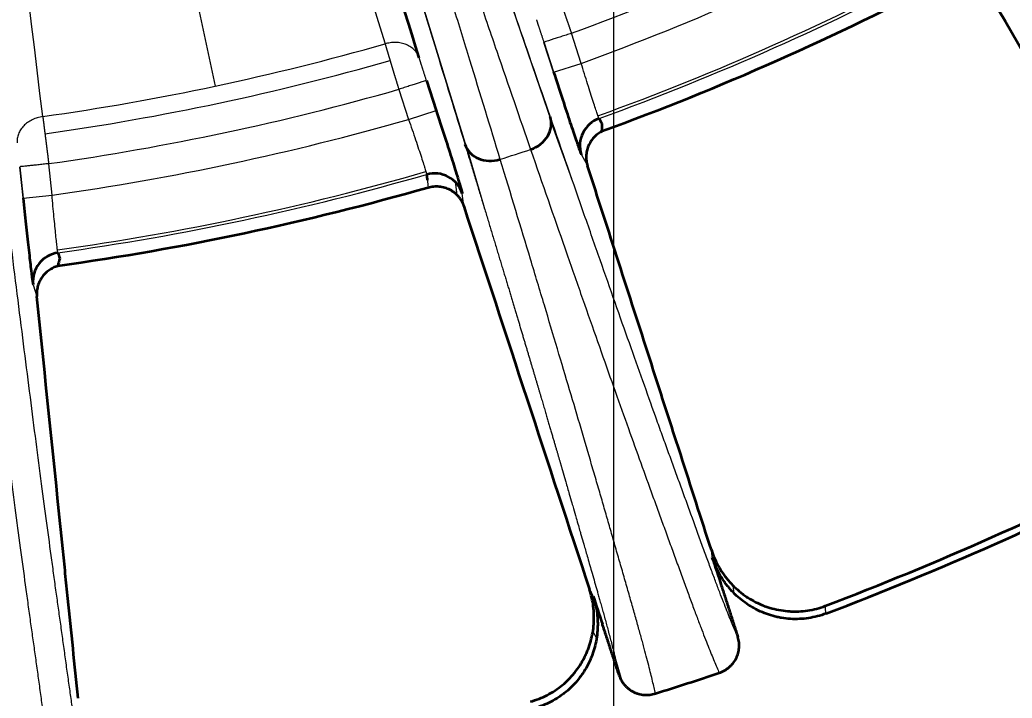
# Model space of a CAD drawing. Header units: millimetres. Extents: x 261 to 3841, y 268 to 4746.
# Drawn here: x 420.33 to 437.51, y 422.74 to 434.5 of the extents above; entities that cross this region are included whole.
import ezdxf
from ezdxf.lldxf.tags import DXFTag

# ---------------------------------------------------------------- set-up
doc = ezdxf.new("R2010")
doc.units = ezdxf.units.MM
doc.layers.add('20', color=7, linetype='Continuous', true_color=0xffffff)
doc.layers.add('dim', color=82, linetype='Continuous', lineweight=5)
doc.styles.add('TXT', font='txt.shx', dxfattribs={"bigfont": 'gbcbig.shx'})
tags = doc.linetypes.add('DASHED', pattern=[25.72, 12.86, -12.86]).pattern_tags.tags
tags[6:7] = [DXFTag(74, 4), DXFTag(75, 0), DXFTag(340, '0'), DXFTag(46, 0.0), DXFTag(50, 0.0), DXFTag(44, 0.0), DXFTag(45, 0.0)]
tags[4:5] = [DXFTag(74, 4), DXFTag(75, 0), DXFTag(340, '0'), DXFTag(46, 0.0), DXFTag(50, 0.0), DXFTag(44, 0.0), DXFTag(45, 0.0)]
doc.dimstyles.new('2-2', dxfattribs={"dimscale": 2, "dimtxt": 2.5, "dimasz": 2, "dimexe": 0.5, "dimexo": 0.5, "dimgap": 0.66, "dimtad": 0, "dimzin": 9, "dimdsep": 46, "dimtxsty": 'TXT', "dimblk": 'CLOSEDBLANK', "dimcen": 0.1, "dimclrd": 256, "dimclre": 256, "dimclrt": 7, "dimazin": 2, "dimtfac": 1, "dimtofl": 0, "dimtmove": 0, "dimatfit": 0, "dimldrblk": 'CLOSEDBLANK', "dimfxl": 0, "dimlwd": 0, "dimlwe": 0, "dimarcsym": 0})

# ---------------------------------------------------------------- blocks, each defined once
blk = doc.blocks.new('*D29')
at = {"layer": 'DEFPOINTS', "color": 0, "lineweight": 18, "transparency": 16777216}
for p in [(414.609, 446.191), (459.479, 356.191), (570.876, 356.191)]:
    blk.add_point(p, dxfattribs=at)
at = {"layer": 'dim', "lineweight": 0, "transparency": 16777216}
blk.add_line((460.479, 356.191), (570.876, 356.191), dxfattribs=at)
at = {"layer": 'dim', "color": 7, "lineweight": 18, "transparency": 16777216, "insert": (575.625, 356.191), "char_height": 5, "attachment_point": 5, "style": 'TXT'}
blk.add_mtext('90', dxfattribs=at)
blk = doc.blocks.new('_ClosedBlank')
at = {"color": 0, "linetype": 'ByBlock', "lineweight": -2}
for p, q in [((-1, 0.1667), (0, 0)), ((-1, 0.1667), (-1, -0.1667)), ((0, 0), (-1, -0.1667))]:
    blk.add_line(p, q, dxfattribs=at)
blk = doc.blocks.new('*D30')
at = {"layer": 'DEFPOINTS', "color": 0, "lineweight": 18, "transparency": 16777216}
for p in [(414.609, 446.191), (542.206, 271.191), (570.876, 271.191)]:
    blk.add_point(p, dxfattribs=at)
at = {"layer": 'dim', "lineweight": 0, "transparency": 16777216}
blk.add_line((543.205, 271.191), (570.876, 271.191), dxfattribs=at)
at = {"layer": 'dim', "color": 7, "lineweight": 18, "transparency": 16777216, "insert": (577.708, 271.191), "char_height": 5, "attachment_point": 5, "style": 'TXT'}
blk.add_mtext('175', dxfattribs=at)
blk = doc.blocks.new('*D41')
at = {"layer": 'DEFPOINTS', "color": 0, "lineweight": 18, "transparency": 16777216}
for p in [(430.609, 461.191), (414.609, 446.191), (430.609, 390.652)]:
    blk.add_point(p, dxfattribs=at)
at = {"layer": 'dim', "lineweight": 0, "transparency": 16777216}
blk.add_line((430.609, 460.191), (430.609, 390.652), dxfattribs=at)
at = {"layer": 'dim', "color": 7, "lineweight": 18, "transparency": 16777216, "insert": (430.609, 386.319), "char_height": 5, "attachment_point": 5, "rotation": 90, "style": 'TXT'}
blk.add_mtext('16', dxfattribs=at)

msp = doc.modelspace()

# ---------------------------------------------------------------- linework, layer by layer
at = {"layer": '20', "color": 7, "linetype": 'Continuous', "lineweight": 13}
for p, q in [((421.029, 445.985), (423.715, 433.348)), ((428.322, 436.272), (429.532, 432.746)), ((428.071, 432.271), (426.977, 435.835)), ((430.053, 433.743), (429.883, 434.264)), ((429.573, 433.593), (429.407, 434.104)), ((429.58, 433.59), (429.41, 434.11)), ((429.575, 433.588), (430.053, 433.743)), ((426.895, 433.293), (427.064, 432.772)), ((427.064, 432.772), (427.542, 432.927)), ((429.891, 431.74), (429.534, 432.732)), ((428.078, 432.259), (428.372, 431.247)), ((430.057, 432.156), (430.16, 431.972)), ((420.39, 431.412), (420.333, 431.947)), ((420.395, 431.408), (420.338, 431.952)), ((420.89, 431.46), (420.833, 432.004)), ((427.873, 431.688), (427.899, 431.467)), ((420.39, 431.407), (420.89, 431.46)), ((428.018, 431.276), (427.994, 431.486)), ((420.564, 429.906), (420.627, 429.705)), ((432.702, 424.559), (432.686, 424.69)), ((430.32, 423.787), (430.255, 423.902)), ((430.657, 423.378), (430.754, 423.042))]:
    msp.add_line(p, q, dxfattribs=at)
at = {"layer": '20', "color": 7, "linetype": 'Continuous', "lineweight": 35}
msp.add_line((427.373, 433.448), (427.542, 432.927), dxfattribs=at)
at = {"layer": '20', "color": 7, "linetype": 'DASHED', "lineweight": 13}
for radius in [60.992, 60.991]:
    msp.add_circle((414.609, 476.191), radius, dxfattribs=at)
at = {"layer": '20', "color": 7, "linetype": 'Continuous', "lineweight": 13}
for radius in [60.489, 59.774, 59.271]:
    msp.add_circle((414.609, 476.191), radius, dxfattribs=at)
at = {"layer": '20', "color": 7, "linetype": 'Continuous', "lineweight": 35}
msp.add_circle((414.609, 476.191), 59.271, dxfattribs=at)
at = {"layer": '20', "color": 7, "linetype": 'Continuous', "lineweight": 13}
for radius, start, end in [(44.622, 290.0179, 297.9821), (45.17, 289.9934, 298.0066), (46.123, 289.9455, 298.0545), (46.173, 289.9475, 298.0525), (43.799, 278.0337, 285.9663), (44.1, 278.0286, 285.971), (44.622, 278.0179, 285.9821), (45.17, 277.9934, 286.0066), (46.291, 287.6576, 288.3423), (46.123, 277.9455, 286.0545), (46.173, 277.9475, 286.0525)]:
    msp.add_arc((414.609, 476.191), radius, start, end, dxfattribs=at)
at = {"layer": '20', "color": 7, "linetype": 'Continuous', "lineweight": 35}
for radius, start, end in [(46.395, 289.9073, 298.0075), (46.395, 277.9073, 286.0075), (55.453, 290.774, 297.226), (55.582, 290.7401, 297.2599), (60.978, 285.78793, 300.26236), (55.927, 287.4046, 288.595)]:
    msp.add_arc((414.609, 476.191), radius, start, end, dxfattribs=at)
for centre, major_axis, ratio, start_param, end_param in [((429.039, 432.666), (-0.475, -0.164), 0.869513, 1.56011, 3.120388), ((430.532, 432.316), (0.438, 0.246), 0.998592, 1.406579, 2.94291), ((428.517, 432.497), (0.481, 0.146), 0.869513, 3.162797, 4.723083), ((427.515, 431.335), (0.499, 0.058), 0.998592, 0.198743, 1.735037), ((421.062, 429.964), (0.48, 0.15), 0.998592, 1.406579, 2.94291)]:
    msp.add_ellipse(centre, major_axis=major_axis, ratio=ratio, start_param=start_param, end_param=end_param, dxfattribs=at)
for points, degree in [([(427.247, 433.841), (425.938, 438.087), (424.628, 442.333), (423.318, 446.579)], 3), ([(437.065, 435.041), (438.245, 433.007), (439.416, 430.991), (440.577, 428.994)], 3), ([(430.361, 432.787), (430.377, 432.758), (430.394, 432.729), (430.41, 432.699)], 3), ([(430.41, 432.699), (430.409, 432.656), (430.407, 432.612), (430.406, 432.568)], 3), ([(427.376, 431.818), (427.38, 431.784), (427.384, 431.751), (427.388, 431.718)], 3), ([(428.018, 431.271), (428.75, 429.036), (429.476, 426.821), (430.196, 424.626)], 3), ([(420.993, 430.461), (421.003, 430.429), (421.013, 430.397), (421.023, 430.364)], 3), ([(421.023, 430.364), (421.012, 430.322), (421.002, 430.279), (420.991, 430.237)], 3), ([(432.322, 425.181), (432.374, 425.019), (432.426, 424.858), (432.478, 424.697)], 3), ([(432.478, 424.697), (432.622, 424.249), (432.765, 423.802)], 2), ([(430.261, 424.511), (430.313, 424.35), (430.366, 424.189), (430.419, 424.028)], 3), ([(430.712, 423.135), (430.566, 423.581), (430.419, 424.028)], 2)]:
    msp.add_open_spline(points, degree=degree, dxfattribs=at)
at = {"layer": '20', "color": 7, "linetype": 'Continuous', "lineweight": 13}
for points in [[(422.852, 446.425), (424.12, 442.31), (425.388, 438.195), (426.657, 434.081)], [(420.73, 432.821), (420.215, 437.096), (419.7, 441.371), (419.184, 445.646)], [(427.389, 431.713), (427.393, 431.675), (427.398, 431.637), (427.402, 431.599)], [(434.291, 424.215), (434.287, 424.256), (434.282, 424.297), (434.277, 424.337)]]:
    msp.add_open_spline(points, degree=3, dxfattribs=at)
for points, knots in [([(429.515, 432.826), (429.329, 433.363), (428.943, 434.485), (428.524, 435.709), (428.309, 436.339)], [0, 0, 0, 0, 0.49989, 1, 1, 1, 1]), ([(436.865, 436.088), (436.885, 436.052), (436.925, 435.98), (436.984, 435.873), (437.043, 435.766), (437.102, 435.66), (437.159, 435.556), (437.216, 435.454), (437.271, 435.353), (437.326, 435.253), (437.38, 435.155), (437.433, 435.059), (437.485, 434.964), (437.537, 434.871), (437.587, 434.779), (437.637, 434.688), (437.686, 434.599), (437.734, 434.512), (437.782, 434.425), (437.828, 434.34), (437.874, 434.257), (437.919, 434.175), (437.964, 434.094), (438.007, 434.014), (438.05, 433.936), (438.092, 433.859), (438.134, 433.783), (438.175, 433.709), (438.215, 433.636), (438.254, 433.564), (438.293, 433.493), (438.331, 433.423), (438.368, 433.354), (438.405, 433.287), (438.441, 433.221), (438.477, 433.156), (438.512, 433.092), (438.546, 433.029), (438.58, 432.967), (438.613, 432.906), (438.646, 432.846), (438.678, 432.788), (438.709, 432.73), (438.74, 432.673), (438.77, 432.618), (438.8, 432.563), (438.829, 432.51), (438.858, 432.457), (438.886, 432.405), (438.913, 432.355), (438.94, 432.305), (438.966, 432.256), (438.992, 432.208), (439.018, 432.162), (439.043, 432.116), (439.067, 432.071), (439.091, 432.026), (439.114, 431.983), (439.137, 431.941), (439.16, 431.899), (439.182, 431.859), (439.203, 431.819), (439.224, 431.78), (439.245, 431.742), (439.265, 431.705), (439.285, 431.668), (439.304, 431.632), (439.323, 431.598), (439.341, 431.564), (439.359, 431.53), (439.377, 431.498), (439.394, 431.466), (439.41, 431.435), (439.427, 431.405), (439.443, 431.375), (439.458, 431.347), (439.473, 431.319), (439.488, 431.292), (439.502, 431.265), (439.516, 431.239), (439.529, 431.214), (439.542, 431.19), (439.555, 431.166), (439.568, 431.143), (439.579, 431.121), (439.591, 431.099), (439.602, 431.078), (439.613, 431.058), (439.624, 431.038), (439.634, 431.019), (439.644, 431.001), (439.653, 430.983), (439.662, 430.966), (439.671, 430.95), (439.68, 430.934), (439.688, 430.919), (439.696, 430.904), (439.703, 430.89), (439.71, 430.877), (439.717, 430.864), (439.723, 430.852), (439.729, 430.841), (439.735, 430.83), (439.741, 430.82), (439.746, 430.81), (439.751, 430.801), (439.755, 430.793), (439.759, 430.785), (439.763, 430.777), (439.767, 430.771), (439.77, 430.765), (439.773, 430.759), (439.776, 430.754), (439.778, 430.75), (439.78, 430.746), (439.782, 430.743), (439.783, 430.74), (439.784, 430.738), (439.785, 430.737), (439.785, 430.736), (439.821, 430.669), (439.882, 430.556), (439.957, 430.414), (440.024, 430.288), (440.088, 430.168), (440.153, 430.046), (440.203, 429.953), (440.255, 429.855), (440.325, 429.724), (440.426, 429.534), (440.553, 429.295), (440.656, 429.103), (440.727, 428.967), (440.765, 428.895), (440.806, 428.817), (440.851, 428.733), (440.897, 428.644), (440.962, 428.518), (441.047, 428.353), (441.127, 428.194), (441.188, 428.072), (441.228, 427.99), (441.259, 427.926), (441.28, 427.883), (441.293, 427.855), (441.302, 427.837), (441.31, 427.819), (441.318, 427.802), (441.326, 427.785), (441.334, 427.768), (441.342, 427.751), (441.349, 427.735), (441.357, 427.719), (441.364, 427.703), (441.371, 427.688), (441.378, 427.672), (441.385, 427.657), (441.389, 427.648), (441.391, 427.643)], [0, 0, 0, 0, 0.008025, 0.016323, 0.024551, 0.032708, 0.040795, 0.048811, 0.056756, 0.064631, 0.072435, 0.080168, 0.087831, 0.095424, 0.102946, 0.110397, 0.117777, 0.125087, 0.132327, 0.139496, 0.146594, 0.153621, 0.160578, 0.167465, 0.174281, 0.181026, 0.187701, 0.194305, 0.200839, 0.207303, 0.213696, 0.220018, 0.22627, 0.232451, 0.238562, 0.244603, 0.250572, 0.256471, 0.262299, 0.268057, 0.273744, 0.27936, 0.284905, 0.29038, 0.295785, 0.301118, 0.306381, 0.311573, 0.316695, 0.321746, 0.326726, 0.331635, 0.336474, 0.341243, 0.34594, 0.350567, 0.355124, 0.359609, 0.364024, 0.368369, 0.372643, 0.376846, 0.380978, 0.38504, 0.389032, 0.392952, 0.396802, 0.400582, 0.40429, 0.407928, 0.411496, 0.414993, 0.418419, 0.421774, 0.425059, 0.428274, 0.431417, 0.43449, 0.437493, 0.440425, 0.443286, 0.446076, 0.448796, 0.451446, 0.454024, 0.456532, 0.45897, 0.461337, 0.463633, 0.465858, 0.468013, 0.470097, 0.472111, 0.474054, 0.475927, 0.477728, 0.479459, 0.48112, 0.48271, 0.484229, 0.485678, 0.487056, 0.488363, 0.4896, 0.490766, 0.491861, 0.492886, 0.493841, 0.494724, 0.495537, 0.496279, 0.496951, 0.497552, 0.498083, 0.498543, 0.498932, 0.49925, 0.499498, 0.499676, 0.499782, 0.499818, 0.524255, 0.542144, 0.553472, 0.572373, 0.587632, 0.599245, 0.607211, 0.624277, 0.647858, 0.677936, 0.71449, 0.72339, 0.733487, 0.744779, 0.757267, 0.77095, 0.78583, 0.818432, 0.857156, 0.879651, 0.899048, 0.915346, 0.928542, 0.933644, 0.938746, 0.943849, 0.948952, 0.954055, 0.959159, 0.964263, 0.969367, 0.974472, 0.979577, 0.984682, 0.989788, 0.994894, 1, 1, 1, 1]), ([(426.949, 435.896), (427.145, 435.261), (427.526, 434.025), (427.872, 432.89), (428.038, 432.346)], [0, 0, 0, 0, 0.50011, 1, 1, 1, 1]), ([(427.96, 435.793), (428.014, 435.637), (428.067, 435.48), (428.174, 435.169), (428.227, 435.013), (428.385, 434.551), (428.489, 434.249), (428.793, 433.361), (428.989, 432.794), (429.176, 432.251)], [0, 0, 0, 0, 0.123905, 0.123905, 0.249061, 0.249061, 0.499374, 0.499374, 1, 1, 1, 1]), ([(428.65, 432.08), (428.483, 432.63), (428.307, 433.203), (428.032, 434.1), (427.938, 434.406), (427.795, 434.872), (427.746, 435.03), (427.649, 435.345), (427.6, 435.502), (427.552, 435.661)], [0, 0, 0, 0, 0.500626, 0.500626, 0.750939, 0.750939, 0.876095, 0.876095, 1, 1, 1, 1]), ([(429.613, 435.041), (429.614, 435.039), (429.615, 435.035), (429.617, 435.03), (429.619, 435.023), (429.622, 435.017), (429.624, 435.011), (429.626, 435.004), (429.628, 434.998), (429.631, 434.991), (429.633, 434.984), (429.636, 434.977), (429.638, 434.97), (429.641, 434.963), (429.643, 434.956), (429.646, 434.948), (429.648, 434.941), (429.651, 434.933), (429.654, 434.925), (429.657, 434.917), (429.66, 434.909), (429.662, 434.901), (429.665, 434.892), (429.668, 434.884), (429.671, 434.875), (429.674, 434.866), (429.677, 434.858), (429.681, 434.849), (429.684, 434.839), (429.687, 434.83), (429.69, 434.821), (429.694, 434.811), (429.697, 434.802), (429.7, 434.792), (429.704, 434.782), (429.707, 434.772), (429.711, 434.762), (429.715, 434.751), (429.718, 434.741), (429.722, 434.73), (429.726, 434.72), (429.729, 434.709), (429.733, 434.698), (429.737, 434.687), (429.741, 434.676), (429.745, 434.665), (429.749, 434.653), (429.753, 434.642), (429.757, 434.63), (429.761, 434.618), (429.765, 434.607), (429.769, 434.595), (429.773, 434.582), (429.777, 434.57), (429.782, 434.558), (429.786, 434.546), (429.79, 434.533), (429.795, 434.52), (429.799, 434.508), (429.804, 434.495), (429.808, 434.482), (429.813, 434.469), (429.817, 434.456), (429.822, 434.443), (429.826, 434.429), (429.831, 434.416), (429.836, 434.403), (429.84, 434.389), (429.845, 434.376), (429.85, 434.362), (429.854, 434.348), (429.859, 434.334), (429.864, 434.32), (429.869, 434.306), (429.874, 434.292), (429.878, 434.278), (429.882, 434.269), (429.883, 434.264)], [0, 0, 0, 0, 0.011136, 0.022331, 0.033585, 0.044899, 0.056273, 0.067705, 0.079197, 0.090749, 0.10236, 0.11403, 0.125759, 0.137548, 0.149397, 0.161305, 0.173272, 0.185298, 0.197384, 0.20953, 0.221734, 0.233999, 0.246322, 0.258705, 0.271147, 0.283649, 0.29621, 0.308831, 0.32151, 0.33425, 0.347048, 0.359907, 0.372824, 0.385801, 0.398837, 0.411933, 0.425088, 0.438302, 0.451576, 0.464909, 0.478302, 0.491754, 0.505266, 0.518836, 0.532467, 0.546156, 0.559905, 0.573714, 0.587582, 0.601509, 0.615496, 0.629542, 0.643647, 0.657812, 0.672036, 0.68632, 0.700663, 0.715066, 0.729527, 0.744049, 0.758629, 0.77327, 0.787969, 0.802728, 0.817546, 0.832424, 0.847361, 0.862358, 0.877414, 0.892529, 0.907704, 0.922938, 0.938232, 0.953585, 0.968997, 0.984469, 1, 1, 1, 1]), ([(429.883, 434.264), (429.852, 434.254), (429.821, 434.244), (429.76, 434.224), (429.73, 434.214), (429.673, 434.196), (429.645, 434.187), (429.593, 434.17), (429.569, 434.162), (429.525, 434.148), (429.505, 434.141), (429.47, 434.13), (429.455, 434.125), (429.431, 434.117), (429.422, 434.114), (429.413, 434.111), (429.412, 434.111), (429.41, 434.11)], [0, 0, 0, 0, 0.136465, 0.136465, 0.272931, 0.272931, 0.409396, 0.409396, 0.545861, 0.545861, 0.682326, 0.682326, 0.818792, 0.818792, 0.955257, 0.955257, 1, 1, 1, 1]), ([(427.246, 433.846), (427.239, 433.867), (427.229, 433.887), (427.204, 433.93), (427.188, 433.951), (427.15, 433.991), (427.128, 434.009), (427.079, 434.042), (427.052, 434.056), (426.995, 434.079), (426.965, 434.088), (426.902, 434.101), (426.871, 434.104), (426.807, 434.106), (426.775, 434.104), (426.714, 434.095), (426.685, 434.089), (426.657, 434.081)], [0, 0, 0, 0, 0.117248, 0.117248, 0.243355, 0.243355, 0.369463, 0.369463, 0.49557, 0.49557, 0.621678, 0.621678, 0.747785, 0.747785, 0.873893, 0.873893, 1, 1, 1, 1]), ([(426.657, 434.081), (426.657, 434.079), (426.658, 434.076), (426.66, 434.071), (426.661, 434.065), (426.663, 434.06), (426.664, 434.054), (426.666, 434.049), (426.668, 434.043), (426.67, 434.037), (426.671, 434.031), (426.673, 434.024), (426.675, 434.018), (426.677, 434.012), (426.679, 434.005), (426.681, 433.998), (426.683, 433.991), (426.685, 433.984), (426.687, 433.977), (426.69, 433.969), (426.692, 433.962), (426.694, 433.954), (426.697, 433.946), (426.699, 433.938), (426.702, 433.93), (426.704, 433.921), (426.707, 433.913), (426.709, 433.904), (426.712, 433.895), (426.715, 433.886), (426.717, 433.877), (426.72, 433.868), (426.723, 433.858), (426.726, 433.848), (426.729, 433.838), (426.732, 433.828), (426.735, 433.818), (426.738, 433.808), (426.741, 433.797), (426.745, 433.787), (426.748, 433.776), (426.751, 433.765), (426.755, 433.753), (426.758, 433.742), (426.762, 433.73), (426.765, 433.719), (426.769, 433.707), (426.772, 433.695), (426.776, 433.683), (426.78, 433.67), (426.783, 433.658), (426.787, 433.645), (426.791, 433.633), (426.795, 433.62), (426.799, 433.607), (426.803, 433.594), (426.807, 433.58), (426.811, 433.567), (426.815, 433.553), (426.819, 433.54), (426.824, 433.526), (426.828, 433.512), (426.832, 433.498), (426.836, 433.484), (426.841, 433.469), (426.845, 433.455), (426.85, 433.441), (426.854, 433.426), (426.858, 433.412), (426.863, 433.397), (426.867, 433.382), (426.872, 433.368), (426.876, 433.353), (426.881, 433.338), (426.886, 433.323), (426.89, 433.308), (426.893, 433.298), (426.895, 433.293)], [0, 0, 0, 0, 0.009429, 0.018971, 0.028627, 0.038396, 0.048279, 0.058275, 0.068386, 0.078612, 0.088951, 0.099405, 0.109974, 0.120658, 0.131457, 0.14237, 0.153398, 0.164541, 0.175798, 0.18717, 0.198656, 0.210257, 0.221971, 0.2338, 0.245741, 0.257796, 0.269964, 0.282244, 0.294636, 0.307139, 0.319753, 0.332477, 0.345311, 0.358254, 0.371305, 0.384464, 0.397729, 0.4111, 0.424576, 0.438156, 0.451839, 0.465623, 0.479508, 0.493493, 0.507576, 0.521756, 0.536031, 0.550401, 0.564863, 0.579417, 0.594061, 0.608792, 0.623611, 0.638513, 0.653499, 0.668567, 0.683713, 0.698937, 0.714236, 0.729609, 0.745053, 0.760566, 0.776146, 0.791791, 0.807499, 0.823267, 0.839093, 0.854974, 0.870909, 0.886895, 0.902928, 0.919008, 0.93513, 0.951293, 0.967494, 0.983731, 1, 1, 1, 1]), ([(430.359, 432.792), (430.357, 432.796), (430.354, 432.803), (430.345, 432.827), (430.338, 432.847), (430.32, 432.898), (430.31, 432.928), (430.287, 432.998), (430.274, 433.038), (430.245, 433.126), (430.23, 433.174), (430.198, 433.276), (430.181, 433.33), (430.145, 433.443), (430.127, 433.502), (430.09, 433.621), (430.071, 433.682), (430.053, 433.743)], [0, 0, 0, 0, 0.089044, 0.089044, 0.219181, 0.219181, 0.349317, 0.349317, 0.479454, 0.479454, 0.60959, 0.60959, 0.739727, 0.739727, 0.869863, 0.869863, 1, 1, 1, 1]), ([(427.368, 433.447), (427.366, 433.446), (427.365, 433.446), (427.356, 433.443), (427.347, 433.44), (427.323, 433.432), (427.308, 433.427), (427.273, 433.416), (427.253, 433.409), (427.209, 433.395), (427.185, 433.387), (427.133, 433.37), (427.105, 433.361), (427.048, 433.343), (427.018, 433.333), (426.957, 433.313), (426.926, 433.303), (426.895, 433.293)], [0, 0, 0, 0, 0.044747, 0.044747, 0.181212, 0.181212, 0.317676, 0.317676, 0.454141, 0.454141, 0.590606, 0.590606, 0.727071, 0.727071, 0.863535, 0.863535, 1, 1, 1, 1]), ([(420.73, 432.821), (420.698, 432.817), (420.666, 432.81), (420.605, 432.792), (420.576, 432.78), (420.519, 432.752), (420.493, 432.737), (420.443, 432.701), (420.42, 432.681), (420.38, 432.639), (420.362, 432.616), (420.331, 432.569), (420.319, 432.544), (420.299, 432.493), (420.293, 432.466), (420.286, 432.415), (420.285, 432.391), (420.287, 432.366)], [0, 0, 0, 0, 0.125998, 0.125998, 0.251996, 0.251996, 0.377994, 0.377994, 0.503992, 0.503992, 0.62999, 0.62999, 0.755988, 0.755988, 0.881986, 0.881986, 1, 1, 1, 1]), ([(420.73, 432.821), (420.73, 432.819), (420.731, 432.815), (420.731, 432.808), (420.732, 432.802), (420.733, 432.796), (420.734, 432.789), (420.735, 432.782), (420.736, 432.775), (420.737, 432.768), (420.738, 432.761), (420.738, 432.754), (420.739, 432.746), (420.74, 432.739), (420.741, 432.731), (420.742, 432.723), (420.743, 432.715), (420.744, 432.707), (420.746, 432.699), (420.747, 432.69), (420.748, 432.682), (420.749, 432.673), (420.75, 432.664), (420.751, 432.655), (420.752, 432.646), (420.753, 432.637), (420.755, 432.628), (420.756, 432.618), (420.757, 432.609), (420.758, 432.599), (420.76, 432.589), (420.761, 432.579), (420.762, 432.569), (420.763, 432.559), (420.765, 432.548), (420.766, 432.538), (420.767, 432.527), (420.769, 432.516), (420.77, 432.505), (420.772, 432.494), (420.773, 432.483), (420.774, 432.472), (420.776, 432.46), (420.777, 432.449), (420.779, 432.437), (420.78, 432.425), (420.782, 432.413), (420.783, 432.401), (420.785, 432.389), (420.786, 432.376), (420.788, 432.364), (420.789, 432.351), (420.791, 432.339), (420.793, 432.326), (420.794, 432.313), (420.796, 432.3), (420.798, 432.287), (420.799, 432.274), (420.801, 432.26), (420.803, 432.247), (420.804, 432.233), (420.806, 432.22), (420.808, 432.206), (420.809, 432.192), (420.811, 432.178), (420.813, 432.164), (420.815, 432.15), (420.816, 432.136), (420.818, 432.121), (420.82, 432.107), (420.822, 432.093), (420.823, 432.078), (420.825, 432.064), (420.827, 432.049), (420.829, 432.034), (420.831, 432.019), (420.832, 432.009), (420.833, 432.004)], [0, 0, 0, 0, 0.011136, 0.022331, 0.033585, 0.044899, 0.056273, 0.067705, 0.079197, 0.090749, 0.10236, 0.11403, 0.125759, 0.137548, 0.149397, 0.161305, 0.173272, 0.185298, 0.197384, 0.20953, 0.221734, 0.233999, 0.246322, 0.258705, 0.271147, 0.283649, 0.29621, 0.308831, 0.32151, 0.33425, 0.347048, 0.359907, 0.372824, 0.385801, 0.398837, 0.411933, 0.425088, 0.438302, 0.451576, 0.464909, 0.478302, 0.491754, 0.505266, 0.518836, 0.532467, 0.546156, 0.559905, 0.573714, 0.587582, 0.601509, 0.615496, 0.629542, 0.643647, 0.657812, 0.672036, 0.68632, 0.700663, 0.715066, 0.729527, 0.744049, 0.758629, 0.77327, 0.787969, 0.802728, 0.817546, 0.832424, 0.847361, 0.862358, 0.877414, 0.892529, 0.907704, 0.922938, 0.938232, 0.953585, 0.968997, 0.984469, 1, 1, 1, 1]), ([(432.765, 423.802), (432.739, 423.862), (432.71, 423.929), (432.648, 424.079), (432.613, 424.163), (432.538, 424.353), (432.496, 424.46), (432.427, 424.642), (432.402, 424.706), (432.352, 424.841), (432.325, 424.912), (432.27, 425.061), (432.241, 425.139), (432.182, 425.301), (432.151, 425.384), (432.058, 425.641), (431.993, 425.82), (431.896, 426.089), (431.863, 426.179), (431.814, 426.313), (431.798, 426.357), (431.766, 426.446), (431.75, 426.49), (431.702, 426.622), (431.67, 426.709), (431.622, 426.841), (431.606, 426.885), (431.574, 426.975), (431.558, 427.02), (431.509, 427.156), (431.475, 427.248), (431.407, 427.437), (431.372, 427.534), (431.267, 427.828), (431.194, 428.032), (431.043, 428.455), (430.966, 428.673), (430.806, 429.125), (430.724, 429.358), (430.555, 429.837), (430.469, 430.084), (430.291, 430.592), (430.2, 430.853), (429.92, 431.657), (429.724, 432.222), (429.518, 432.816)], [0, 0, 0, 0, 0.062521, 0.062521, 0.125043, 0.125043, 0.187564, 0.187564, 0.218825, 0.218825, 0.250086, 0.250086, 0.281347, 0.281347, 0.312607, 0.312607, 0.375129, 0.375129, 0.40639, 0.40639, 0.42202, 0.42202, 0.43765, 0.43765, 0.468911, 0.468911, 0.484542, 0.484542, 0.500172, 0.500172, 0.531433, 0.531433, 0.562693, 0.562693, 0.625215, 0.625215, 0.687736, 0.687736, 0.750258, 0.750258, 0.812779, 0.812779, 0.875301, 0.875301, 1, 1, 1, 1]), ([(427.064, 432.772), (427.085, 432.712), (427.105, 432.652), (427.146, 432.533), (427.165, 432.475), (427.203, 432.363), (427.221, 432.309), (427.255, 432.207), (427.271, 432.16), (427.299, 432.072), (427.312, 432.032), (427.335, 431.961), (427.344, 431.931), (427.36, 431.88), (427.366, 431.86), (427.373, 431.835), (427.375, 431.827), (427.376, 431.823)], [0, 0, 0, 0, 0.13013, 0.13013, 0.26026, 0.26026, 0.39039, 0.39039, 0.520519, 0.520519, 0.650649, 0.650649, 0.780779, 0.780779, 0.910909, 0.910909, 1, 1, 1, 1]), ([(428.041, 432.336), (428.053, 432.298), (428.077, 432.219), (428.113, 432.102), (428.148, 431.985), (428.183, 431.869), (428.218, 431.755), (428.252, 431.643), (428.285, 431.533), (428.318, 431.425), (428.351, 431.318), (428.383, 431.212), (428.414, 431.109), (428.445, 431.007), (428.475, 430.906), (428.505, 430.807), (428.534, 430.71), (428.563, 430.614), (428.592, 430.52), (428.62, 430.427), (428.647, 430.336), (428.674, 430.246), (428.701, 430.158), (428.727, 430.071), (428.753, 429.986), (428.778, 429.902), (428.803, 429.819), (428.827, 429.737), (428.851, 429.657), (428.875, 429.579), (428.898, 429.501), (428.921, 429.425), (428.943, 429.351), (428.965, 429.277), (428.987, 429.205), (429.008, 429.134), (429.029, 429.064), (429.049, 428.995), (429.069, 428.927), (429.089, 428.861), (429.109, 428.796), (429.128, 428.732), (429.146, 428.669), (429.165, 428.607), (429.183, 428.546), (429.2, 428.487), (429.218, 428.428), (429.235, 428.371), (429.252, 428.315), (429.268, 428.259), (429.284, 428.205), (429.3, 428.152), (429.315, 428.1), (429.33, 428.049), (429.345, 427.999), (429.36, 427.949), (429.374, 427.901), (429.388, 427.854), (429.401, 427.808), (429.415, 427.763), (429.428, 427.718), (429.441, 427.675), (429.453, 427.632), (429.465, 427.591), (429.477, 427.55), (429.489, 427.511), (429.5, 427.472), (429.511, 427.434), (429.522, 427.397), (429.533, 427.36), (429.543, 427.325), (429.553, 427.29), (429.563, 427.257), (429.573, 427.224), (429.582, 427.192), (429.591, 427.16), (429.6, 427.13), (429.609, 427.1), (429.617, 427.071), (429.626, 427.043), (429.634, 427.016), (429.641, 426.989), (429.649, 426.963), (429.656, 426.938), (429.663, 426.914), (429.67, 426.89), (429.677, 426.867), (429.683, 426.845), (429.689, 426.824), (429.695, 426.803), (429.701, 426.783), (429.707, 426.764), (429.712, 426.745), (429.717, 426.727), (429.722, 426.71), (429.727, 426.694), (429.732, 426.678), (429.736, 426.663), (429.74, 426.648), (429.744, 426.634), (429.748, 426.621), (429.752, 426.609), (429.755, 426.597), (429.758, 426.586), (429.761, 426.575), (429.764, 426.566), (429.767, 426.556), (429.769, 426.548), (429.772, 426.54), (429.774, 426.533), (429.776, 426.526), (429.777, 426.52), (429.779, 426.515), (429.78, 426.51), (429.782, 426.506), (429.783, 426.502), (429.783, 426.499), (429.784, 426.497), (429.784, 426.496), (429.785, 426.495), (429.806, 426.422), (429.841, 426.298), (429.886, 426.145), (429.925, 426.007), (429.963, 425.876), (430.001, 425.744), (430.03, 425.642), (430.061, 425.535), (430.102, 425.393), (430.161, 425.186), (430.236, 424.926), (430.296, 424.716), (430.338, 424.569), (430.36, 424.491), (430.384, 424.405), (430.41, 424.314), (430.437, 424.217), (430.475, 424.08), (430.523, 423.901), (430.569, 423.729), (430.603, 423.597), (430.625, 423.509), (430.642, 423.44), (430.653, 423.393), (430.661, 423.363), (430.665, 423.344), (430.67, 423.325), (430.674, 423.306), (430.678, 423.287), (430.682, 423.269), (430.687, 423.252), (430.691, 423.234), (430.694, 423.217), (430.698, 423.2), (430.702, 423.183), (430.705, 423.167), (430.709, 423.151), (430.711, 423.14), (430.712, 423.135)], [0, 0, 0, 0, 0.008025, 0.016323, 0.024551, 0.032708, 0.040794, 0.04881, 0.056756, 0.064631, 0.072435, 0.080168, 0.087831, 0.095424, 0.102946, 0.110397, 0.117777, 0.125087, 0.132327, 0.139496, 0.146594, 0.153621, 0.160578, 0.167465, 0.174281, 0.181026, 0.187701, 0.194305, 0.200839, 0.207303, 0.213696, 0.220018, 0.22627, 0.232451, 0.238562, 0.244602, 0.250572, 0.256471, 0.262299, 0.268057, 0.273744, 0.27936, 0.284905, 0.29038, 0.295784, 0.301118, 0.306381, 0.311573, 0.316695, 0.321745, 0.326726, 0.331635, 0.336474, 0.341243, 0.34594, 0.350567, 0.355124, 0.359609, 0.364024, 0.368369, 0.372643, 0.376846, 0.380978, 0.38504, 0.389031, 0.392952, 0.396802, 0.400581, 0.40429, 0.407928, 0.411496, 0.414993, 0.418419, 0.421774, 0.425059, 0.428274, 0.431417, 0.43449, 0.437493, 0.440425, 0.443286, 0.446076, 0.448796, 0.451446, 0.454024, 0.456532, 0.45897, 0.461336, 0.463633, 0.465858, 0.468013, 0.470097, 0.472111, 0.474054, 0.475926, 0.477728, 0.479459, 0.48112, 0.48271, 0.484229, 0.485678, 0.487056, 0.488363, 0.4896, 0.490766, 0.491861, 0.492886, 0.49384, 0.494724, 0.495537, 0.496279, 0.496951, 0.497552, 0.498083, 0.498542, 0.498932, 0.49925, 0.499498, 0.499675, 0.499782, 0.499818, 0.524255, 0.542144, 0.553472, 0.572372, 0.587631, 0.599244, 0.607211, 0.624264, 0.647841, 0.677923, 0.71449, 0.723382, 0.733473, 0.744764, 0.757253, 0.770942, 0.78583, 0.818386, 0.857156, 0.879606, 0.898989, 0.915301, 0.928542, 0.933644, 0.938746, 0.943849, 0.948952, 0.954055, 0.959159, 0.964263, 0.969367, 0.974472, 0.979577, 0.984682, 0.989788, 0.994894, 1, 1, 1, 1]), ([(429.176, 432.251), (429.383, 431.653), (429.58, 431.084), (429.862, 430.275), (429.954, 430.012), (430.132, 429.503), (430.219, 429.255), (430.388, 428.774), (430.471, 428.54), (430.631, 428.086), (430.709, 427.867), (430.936, 427.23), (431.078, 426.835), (431.226, 426.424), (431.243, 426.379), (431.275, 426.29), (431.291, 426.245), (431.339, 426.113), (431.371, 426.026), (431.419, 425.895), (431.434, 425.851), (431.466, 425.763), (431.482, 425.719), (431.531, 425.586), (431.563, 425.496), (431.628, 425.317), (431.66, 425.228), (431.725, 425.051), (431.757, 424.963), (431.819, 424.79), (431.85, 424.706), (431.91, 424.543), (431.939, 424.464), (431.995, 424.312), (432.022, 424.24), (432.074, 424.102), (432.098, 424.037), (432.145, 423.914), (432.168, 423.856), (432.21, 423.746), (432.231, 423.695), (432.288, 423.549), (432.323, 423.464), (432.387, 423.311), (432.416, 423.244), (432.442, 423.183)], [0, 0, 0, 0, 0.125, 0.125, 0.1875, 0.1875, 0.25, 0.25, 0.3125, 0.3125, 0.375, 0.375, 0.5, 0.5, 0.515625, 0.515625, 0.53125, 0.53125, 0.5625, 0.5625, 0.578125, 0.578125, 0.59375, 0.59375, 0.625, 0.625, 0.65625, 0.65625, 0.6875, 0.6875, 0.71875, 0.71875, 0.75, 0.75, 0.78125, 0.78125, 0.8125, 0.8125, 0.84375, 0.84375, 0.875, 0.875, 0.9375, 0.9375, 1, 1, 1, 1]), ([(420.833, 432.004), (420.8, 432.001), (420.768, 431.998), (420.704, 431.991), (420.673, 431.988), (420.612, 431.981), (420.584, 431.978), (420.529, 431.973), (420.504, 431.97), (420.458, 431.965), (420.437, 431.963), (420.401, 431.959), (420.385, 431.957), (420.36, 431.955), (420.35, 431.954), (420.341, 431.953), (420.339, 431.953), (420.338, 431.952)], [0, 0, 0, 0, 0.136465, 0.136465, 0.272931, 0.272931, 0.409396, 0.409396, 0.545861, 0.545861, 0.682326, 0.682326, 0.818792, 0.818792, 0.955257, 0.955257, 1, 1, 1, 1]), ([(431.337, 422.824), (431.323, 422.889), (431.307, 422.96), (431.269, 423.121), (431.247, 423.21), (431.208, 423.362), (431.194, 423.416), (431.164, 423.53), (431.148, 423.59), (431.114, 423.717), (431.095, 423.784), (431.056, 423.926), (431.035, 424.001), (430.992, 424.156), (430.969, 424.237), (430.921, 424.404), (430.897, 424.491), (430.846, 424.667), (430.82, 424.757), (430.768, 424.938), (430.742, 425.029), (430.689, 425.212), (430.663, 425.304), (430.624, 425.44), (430.611, 425.485), (430.585, 425.575), (430.572, 425.62), (430.533, 425.754), (430.508, 425.843), (430.456, 426.023), (430.43, 426.114), (430.376, 426.301), (430.348, 426.396), (430.292, 426.59), (430.263, 426.689), (430.175, 426.991), (430.114, 427.2), (429.987, 427.632), (429.921, 427.855), (429.784, 428.317), (429.713, 428.554), (429.567, 429.043), (429.492, 429.295), (429.337, 429.812), (429.257, 430.078), (429.009, 430.898), (428.835, 431.474), (428.65, 432.08)], [0, 0, 0, 0, 0.0625, 0.0625, 0.125, 0.125, 0.15625, 0.15625, 0.1875, 0.1875, 0.21875, 0.21875, 0.25, 0.25, 0.28125, 0.28125, 0.3125, 0.3125, 0.34375, 0.34375, 0.375, 0.375, 0.40625, 0.40625, 0.421875, 0.421875, 0.4375, 0.4375, 0.46875, 0.46875, 0.5, 0.5, 0.53125, 0.53125, 0.5625, 0.5625, 0.625, 0.625, 0.6875, 0.6875, 0.75, 0.75, 0.8125, 0.8125, 0.875, 0.875, 1, 1, 1, 1]), ([(420.991, 430.466), (420.99, 430.47), (420.989, 430.478), (420.985, 430.503), (420.982, 430.524), (420.976, 430.577), (420.972, 430.609), (420.964, 430.682), (420.96, 430.724), (420.95, 430.816), (420.945, 430.866), (420.935, 430.973), (420.929, 431.029), (420.918, 431.147), (420.912, 431.208), (420.901, 431.333), (420.895, 431.396), (420.89, 431.46)], [0, 0, 0, 0, 0.089044, 0.089044, 0.219181, 0.219181, 0.349317, 0.349317, 0.479454, 0.479454, 0.60959, 0.60959, 0.739727, 0.739727, 0.869863, 0.869863, 1, 1, 1, 1]), ([(421.477, 421.172), (421.463, 421.236), (421.449, 421.307), (421.419, 421.467), (421.403, 421.556), (421.368, 421.759), (421.35, 421.872), (421.32, 422.064), (421.309, 422.132), (421.288, 422.274), (421.277, 422.349), (421.254, 422.507), (421.242, 422.589), (421.217, 422.759), (421.205, 422.847), (421.179, 423.027), (421.167, 423.12), (421.14, 423.306), (421.127, 423.401), (421.101, 423.59), (421.088, 423.684), (421.062, 423.873), (421.049, 423.966), (421.023, 424.151), (421.01, 424.243), (420.984, 424.429), (420.971, 424.522), (420.944, 424.714), (420.931, 424.811), (420.904, 425.01), (420.89, 425.111), (420.848, 425.422), (420.819, 425.636), (420.759, 426.081), (420.729, 426.311), (420.667, 426.786), (420.635, 427.031), (420.569, 427.535), (420.536, 427.794), (420.468, 428.327), (420.433, 428.602), (420.326, 429.447), (420.252, 430.04), (420.174, 430.664)], [0, 0, 0, 0, 0.062521, 0.062521, 0.125043, 0.125043, 0.187564, 0.187564, 0.218825, 0.218825, 0.250086, 0.250086, 0.281347, 0.281347, 0.312607, 0.312607, 0.343868, 0.343868, 0.375129, 0.375129, 0.40639, 0.40639, 0.43765, 0.43765, 0.468911, 0.468911, 0.500172, 0.500172, 0.531433, 0.531433, 0.562693, 0.562693, 0.625215, 0.625215, 0.687736, 0.687736, 0.750258, 0.750258, 0.812779, 0.812779, 0.875301, 0.875301, 1, 1, 1, 1]), ([(419.722, 430.183), (419.8, 429.554), (419.875, 428.956), (419.982, 428.107), (420.017, 427.831), (420.086, 427.295), (420.12, 427.035), (420.185, 426.529), (420.217, 426.283), (420.28, 425.806), (420.31, 425.575), (420.37, 425.128), (420.399, 424.913), (420.441, 424.601), (420.455, 424.499), (420.483, 424.299), (420.496, 424.201), (420.516, 424.057), (420.523, 424.009), (420.536, 423.915), (420.542, 423.868), (420.562, 423.729), (420.575, 423.637), (420.601, 423.453), (420.614, 423.36), (420.64, 423.173), (420.653, 423.079), (420.679, 422.891), (420.692, 422.796), (420.718, 422.609), (420.731, 422.517), (420.757, 422.335), (420.769, 422.246), (420.794, 422.074), (420.806, 421.991), (420.829, 421.831), (420.841, 421.755), (420.862, 421.609), (420.873, 421.541), (420.893, 421.41), (420.903, 421.349), (420.922, 421.233), (420.931, 421.178), (420.957, 421.023), (420.974, 420.933), (421.004, 420.77), (421.018, 420.698), (421.032, 420.633)], [0, 0, 0, 0, 0.125, 0.125, 0.1875, 0.1875, 0.25, 0.25, 0.3125, 0.3125, 0.375, 0.375, 0.4375, 0.4375, 0.46875, 0.46875, 0.5, 0.5, 0.515625, 0.515625, 0.53125, 0.53125, 0.5625, 0.5625, 0.59375, 0.59375, 0.625, 0.625, 0.65625, 0.65625, 0.6875, 0.6875, 0.71875, 0.71875, 0.75, 0.75, 0.78125, 0.78125, 0.8125, 0.8125, 0.84375, 0.84375, 0.875, 0.875, 0.9375, 0.9375, 1, 1, 1, 1]), ([(432.322, 425.186), (432.32, 425.196), (432.319, 425.207), (432.314, 425.247), (432.311, 425.277), (432.307, 425.307)], [0, 0, 0, 0, 0.257497, 0.257497, 1, 1, 1, 1]), ([(430.199, 424.622), (430.215, 424.593), (430.231, 424.563), (430.251, 424.528), (430.255, 424.522), (430.258, 424.515)], [0, 0, 0, 0, 0.823013, 0.823013, 1, 1, 1, 1])]:
    msp.add_open_spline(points, degree=3, knots=knots, dxfattribs=at)
for points, weights in [([(429.278, 434.495), (429.308, 434.404), (429.354, 434.268), (429.404, 434.114)], [1.23378223058, 1.14670017888, 1.14741439504, 1.23592487907]), ([(427.371, 433.453), (427.321, 433.607), (427.277, 433.745), (427.249, 433.836)], [1.23593006058, 1.14740812834, 1.14669286665, 1.2337842755])]:
    msp.add_rational_spline(points, weights, degree=3, dxfattribs=at)
at = {"layer": '20', "color": 7, "linetype": 'Continuous', "lineweight": 35}
for points, knots in [([(429.575, 433.588), (429.624, 433.438), (429.717, 433.153), (429.848, 432.757), (429.954, 432.44), (430.028, 432.226), (430.05, 432.168), (430.054, 432.16)], [0, 0, 0, 0, 0.199973, 0.39998, 0.599987, 0.799993, 1, 1, 1, 1]), ([(427.542, 432.927), (427.59, 432.778), (427.682, 432.495), (427.81, 432.095), (427.91, 431.774), (427.976, 431.558), (427.992, 431.499), (427.993, 431.491)], [0, 0, 0, 0, 0.199969, 0.399976, 0.599984, 0.799992, 1, 1, 1, 1]), ([(430.408, 432.564), (430.395, 432.557), (430.382, 432.549), (430.357, 432.533), (430.345, 432.525), (430.311, 432.498), (430.289, 432.478), (430.26, 432.445), (430.25, 432.434), (430.232, 432.411), (430.224, 432.399), (430.201, 432.362), (430.187, 432.336), (430.17, 432.295), (430.166, 432.282), (430.157, 432.254), (430.153, 432.24), (430.147, 432.211), (430.144, 432.197), (430.141, 432.168), (430.14, 432.153), (430.138, 432.11), (430.139, 432.081), (430.145, 432.038), (430.148, 432.024), (430.154, 431.996), (430.158, 431.982), (430.163, 431.968)], [0, 0, 0, 0, 0.0625, 0.0625, 0.125, 0.125, 0.25, 0.25, 0.3125, 0.3125, 0.375, 0.375, 0.5, 0.5, 0.5625, 0.5625, 0.625, 0.625, 0.6875, 0.6875, 0.75, 0.75, 0.875, 0.875, 0.9375, 0.9375, 1, 1, 1, 1]), ([(432.307, 425.312), (432.13, 425.86), (431.909, 426.549), (431.686, 427.24), (431.597, 427.517), (431.552, 427.656), (431.418, 428.072), (431.329, 428.349), (430.882, 429.737), (430.523, 430.851), (430.163, 431.968)], [0, 0, 0, 0, 0.25, 0.3125, 0.3125, 0.375, 0.375, 0.5, 0.5, 1, 1, 1, 1]), ([(427.403, 431.594), (427.418, 431.599), (427.434, 431.603), (427.466, 431.608), (427.482, 431.611), (427.53, 431.615), (427.563, 431.615), (427.61, 431.61), (427.626, 431.607), (427.658, 431.601), (427.674, 431.597), (427.72, 431.583), (427.75, 431.571), (427.792, 431.548), (427.806, 431.54), (427.833, 431.523), (427.846, 431.513), (427.883, 431.483), (427.906, 431.461), (427.936, 431.424), (427.946, 431.412), (427.964, 431.386), (427.973, 431.372), (427.996, 431.331), (428.008, 431.302), (428.018, 431.271)], [0, 0, 0, 0, 0.0625, 0.0625, 0.125, 0.125, 0.25, 0.25, 0.3125, 0.3125, 0.375, 0.375, 0.5, 0.5, 0.5625, 0.5625, 0.625, 0.625, 0.75, 0.75, 0.8125, 0.8125, 0.875, 0.875, 1, 1, 1, 1]), ([(420.39, 431.407), (420.407, 431.25), (420.438, 430.952), (420.484, 430.537), (420.522, 430.205), (420.55, 429.981), (420.56, 429.919), (420.562, 429.911)], [0, 0, 0, 0, 0.199973, 0.39998, 0.599987, 0.799993, 1, 1, 1, 1]), ([(420.992, 430.232), (420.978, 430.228), (420.964, 430.223), (420.936, 430.213), (420.923, 430.207), (420.883, 430.188), (420.858, 430.173), (420.822, 430.147), (420.811, 430.138), (420.788, 430.119), (420.778, 430.109), (420.747, 430.078), (420.729, 430.055), (420.704, 430.019), (420.696, 430.007), (420.682, 429.981), (420.676, 429.968), (420.664, 429.942), (420.658, 429.928), (420.648, 429.9), (420.644, 429.886), (420.634, 429.845), (420.629, 429.816), (420.626, 429.773), (420.625, 429.758), (420.626, 429.729), (420.627, 429.715), (420.628, 429.701)], [0, 0, 0, 0, 0.0625, 0.0625, 0.125, 0.125, 0.25, 0.25, 0.3125, 0.3125, 0.375, 0.375, 0.5, 0.5, 0.5625, 0.5625, 0.625, 0.625, 0.6875, 0.6875, 0.75, 0.75, 0.875, 0.875, 0.9375, 0.9375, 1, 1, 1, 1]), ([(421.342, 422.744), (421.283, 423.317), (421.209, 424.037), (421.135, 424.76), (421.106, 425.049), (421.091, 425.194), (421.046, 425.628), (421.017, 425.918), (420.868, 427.369), (420.748, 428.533), (420.628, 429.701)], [0, 0, 0, 0, 0.25, 0.3125, 0.3125, 0.375, 0.375, 0.5, 0.5, 1, 1, 1, 1]), ([(432.307, 425.312), (432.338, 425.215), (432.378, 425.123), (432.45, 424.991), (432.477, 424.949), (432.52, 424.886), (432.535, 424.865), (432.566, 424.825), (432.581, 424.805), (432.663, 424.709), (432.735, 424.639), (432.834, 424.56), (432.854, 424.544), (432.896, 424.514), (432.917, 424.5), (432.982, 424.458), (433.07, 424.408), (433.163, 424.366), (433.235, 424.338), (433.259, 424.329), (433.308, 424.313), (433.333, 424.306), (433.458, 424.272), (433.559, 424.255), (433.689, 424.247), (433.715, 424.246), (433.767, 424.246), (433.793, 424.246), (433.872, 424.25), (433.923, 424.255), (434.077, 424.279), (434.178, 424.305), (434.277, 424.342)], [0, 0, 0, 0, 0.125, 0.125, 0.1875, 0.1875, 0.21875, 0.21875, 0.25, 0.25, 0.375, 0.375, 0.40625, 0.40625, 0.4375, 0.4375, 0.5, 0.5625, 0.5625, 0.59375, 0.59375, 0.625, 0.625, 0.75, 0.75, 0.78125, 0.78125, 0.8125, 0.8125, 0.875, 0.875, 1, 1, 1, 1]), ([(434.292, 424.21), (434.193, 424.173), (434.091, 424.147), (433.883, 424.115), (433.779, 424.111), (433.624, 424.12), (433.573, 424.126), (433.496, 424.139), (433.47, 424.144), (433.42, 424.155), (433.395, 424.162), (433.27, 424.196), (433.176, 424.233), (433.062, 424.291), (433.04, 424.304), (432.995, 424.329), (432.973, 424.343), (432.909, 424.384), (432.868, 424.414), (432.749, 424.509), (432.677, 424.579), (432.596, 424.676), (432.58, 424.695), (432.549, 424.736), (432.535, 424.756), (432.492, 424.818), (432.466, 424.861), (432.393, 424.992), (432.353, 425.084), (432.322, 425.181)], [0, 0, 0, 0, 0.125, 0.125, 0.25, 0.25, 0.3125, 0.3125, 0.34375, 0.34375, 0.375, 0.375, 0.5, 0.5, 0.53125, 0.53125, 0.5625, 0.5625, 0.625, 0.625, 0.75, 0.75, 0.78125, 0.78125, 0.8125, 0.8125, 0.875, 0.875, 1, 1, 1, 1]), ([(429.172, 422.684), (429.274, 422.711), (429.372, 422.75), (429.512, 422.822), (429.557, 422.849), (429.644, 422.906), (429.727, 422.968), (429.803, 423.037), (429.858, 423.093), (429.875, 423.112), (429.91, 423.151), (429.927, 423.171), (430.007, 423.271), (430.062, 423.357), (430.12, 423.471), (430.131, 423.494), (430.152, 423.54), (430.162, 423.564), (430.189, 423.636), (430.205, 423.684), (430.245, 423.83), (430.263, 423.929), (430.272, 424.056), (430.273, 424.081), (430.274, 424.132), (430.274, 424.157), (430.272, 424.233), (430.268, 424.283), (430.25, 424.432), (430.228, 424.53), (430.196, 424.626)], [0, 0, 0, 0, 0.125, 0.125, 0.1875, 0.1875, 0.25, 0.3125, 0.3125, 0.34375, 0.34375, 0.375, 0.375, 0.5, 0.5, 0.53125, 0.53125, 0.5625, 0.5625, 0.625, 0.625, 0.75, 0.75, 0.78125, 0.78125, 0.8125, 0.8125, 0.875, 0.875, 1, 1, 1, 1]), ([(430.261, 424.511), (430.292, 424.415), (430.314, 424.317), (430.333, 424.168), (430.336, 424.118), (430.338, 424.042), (430.338, 424.017), (430.337, 423.966), (430.336, 423.941), (430.327, 423.815), (430.31, 423.716), (430.276, 423.593), (430.269, 423.569), (430.253, 423.521), (430.244, 423.496), (430.217, 423.425), (430.175, 423.332), (430.125, 423.243), (430.083, 423.179), (430.069, 423.157), (430.039, 423.115), (430.023, 423.095), (429.942, 422.994), (429.87, 422.92), (429.77, 422.838), (429.749, 422.822), (429.707, 422.791), (429.686, 422.776), (429.62, 422.732), (429.575, 422.706), (429.437, 422.634), (429.339, 422.596), (429.238, 422.568)], [0, 0, 0, 0, 0.125, 0.125, 0.1875, 0.1875, 0.21875, 0.21875, 0.25, 0.25, 0.375, 0.375, 0.40625, 0.40625, 0.4375, 0.4375, 0.5, 0.5625, 0.5625, 0.59375, 0.59375, 0.625, 0.625, 0.75, 0.75, 0.78125, 0.78125, 0.8125, 0.8125, 0.875, 0.875, 1, 1, 1, 1]), ([(432.442, 423.183), (432.458, 423.188), (432.474, 423.194), (432.504, 423.208), (432.519, 423.215), (432.562, 423.24), (432.589, 423.259), (432.626, 423.29), (432.638, 423.302), (432.661, 423.325), (432.671, 423.338), (432.702, 423.376), (432.719, 423.403), (432.741, 423.446), (432.748, 423.461), (432.76, 423.491), (432.765, 423.506), (432.778, 423.552), (432.784, 423.583), (432.788, 423.631), (432.789, 423.647), (432.788, 423.679), (432.787, 423.694), (432.782, 423.741), (432.775, 423.772), (432.765, 423.802)], [0, 0, 0, 0, 0.0625, 0.0625, 0.125, 0.125, 0.25, 0.25, 0.3125, 0.3125, 0.375, 0.375, 0.5, 0.5, 0.5625, 0.5625, 0.625, 0.625, 0.75, 0.75, 0.8125, 0.8125, 0.875, 0.875, 1, 1, 1, 1]), ([(430.712, 423.135), (430.722, 423.105), (430.735, 423.076), (430.759, 423.035), (430.767, 423.021), (430.785, 422.995), (430.805, 422.97), (430.827, 422.948), (430.85, 422.926), (430.862, 422.915), (430.9, 422.885), (430.927, 422.868), (430.97, 422.847), (430.985, 422.84), (431.008, 422.831), (431.015, 422.829), (431.031, 422.823), (431.039, 422.821), (431.078, 422.81), (431.11, 422.804), (431.159, 422.8), (431.175, 422.8), (431.208, 422.8), (431.225, 422.802), (431.273, 422.807), (431.306, 422.814), (431.337, 422.824)], [0, 0, 0, 0, 0.125, 0.125, 0.1875, 0.1875, 0.25, 0.3125, 0.3125, 0.375, 0.375, 0.5, 0.5, 0.5625, 0.5625, 0.59375, 0.59375, 0.625, 0.625, 0.75, 0.75, 0.8125, 0.8125, 0.875, 0.875, 1, 1, 1, 1])]:
    msp.add_open_spline(points, degree=3, knots=knots, dxfattribs=at)

# ---------------------------------------------------------------- dimensions: what is measured, and where the dimension line sits
at = {"layer": 'dim', "lineweight": 18}
for feature_location, offset, dtype, picture, middle in [((430.609, 461.191), (0, -70.539), 1, '*D41', (430.609, 386.319)), ((459.479, 356.191), (111.397, 0), 0, '*D29', (575.625, 356.191)), ((542.206, 271.191), (28.67, 0), 0, '*D30', (577.708, 271.191))]:
    dim = msp.add_ordinate_dim(feature_location=feature_location, offset=offset, dtype=dtype, origin=(414.609, 446.191), dimstyle='2-2', override={"dimexe": 0.49975, "dimexo": 0.49975, "dimgap": 0.49975}, dxfattribs=at)
    dim.commit()
    dim.dimension.update_dxf_attribs({"geometry": picture, "text_midpoint": middle})

doc.saveas('drawing.dxf')
